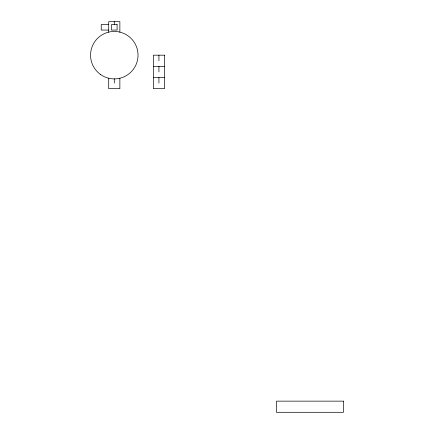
<?xml version="1.0" encoding="UTF-8"?>
<svg xmlns="http://www.w3.org/2000/svg" width="434" height="434" viewBox="0 0 434 434"><rect width="100%" height="100%" fill="white"/><g stroke="black" fill="none" stroke-linecap="round" stroke-linejoin="round"><path stroke-width="0.65" d="M108.603 24.488L101.236 24.488L101.236 30.065L108.603 30.071M153.354 66.337L164.513 66.337M153.354 77.502L164.513 77.502M158.931 55.178L158.931 60.76M158.931 66.337L158.931 71.919M158.931 77.502L158.931 83.078M119.871 32.203L119.871 21.7L108.712 21.7L108.712 32.203M119.871 78.158L119.871 88.661L108.712 88.661L108.712 78.158M114.294 21.7L114.294 24.798M114.294 78.738L114.294 83.078M117.082 24.488L111.505 24.488L111.505 30.071L117.082 30.071L117.082 24.488M164.513 55.178L153.354 55.178L153.354 88.661L164.513 88.661L164.513 55.178M343.435 401.141L276.474 401.141L276.474 412.3L343.435 412.3L343.435 401.141M100.693 74.626A23.729 23.729 0 0 0 137.936 57.234A23.729 23.729 0 0 0 104.252 33.678A23.729 23.729 0 0 0 100.693 74.626"/></g></svg>
